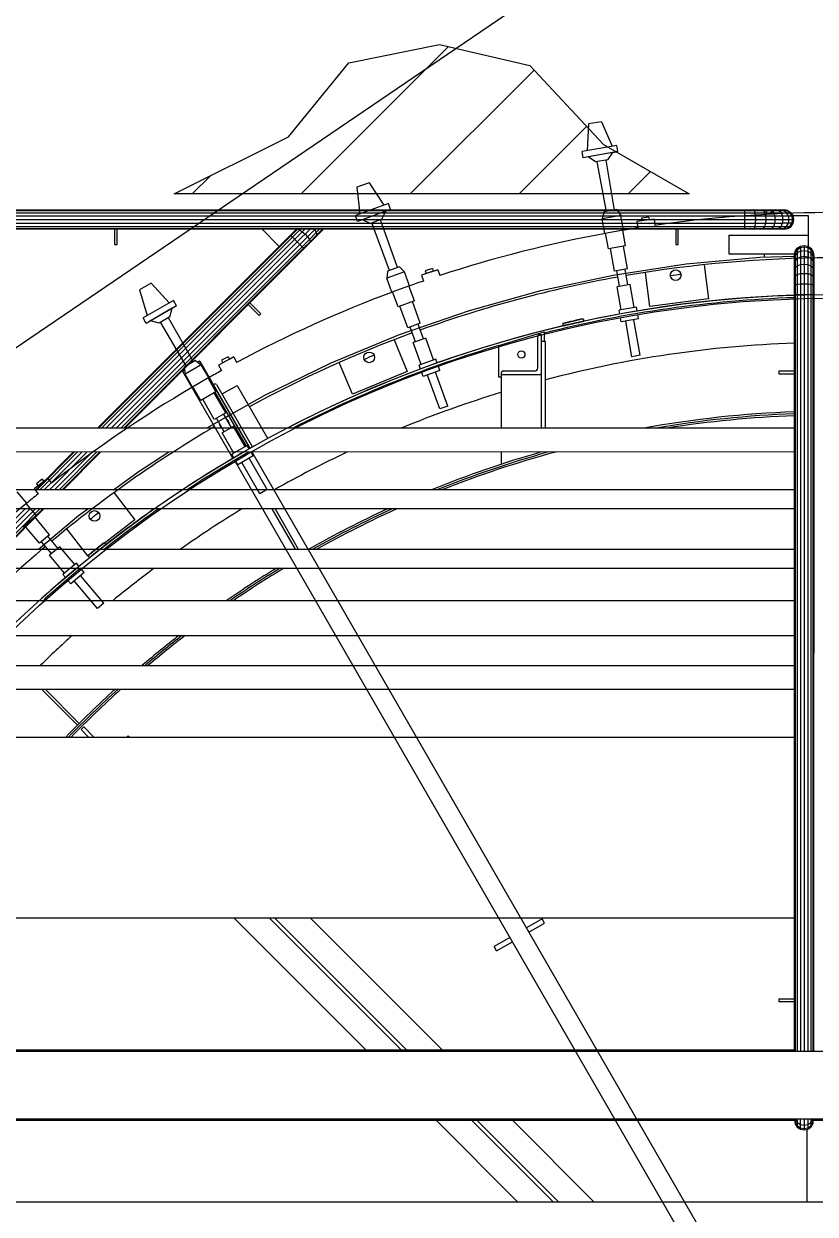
# Model space of a CAD drawing. Header units: metres. Extents: x 0 to 63075, y 0 to 44550.
# Drawn here: x 55060.2 to 55361, y 39120.3 to 39572.5 of the extents above; entities that cross this region are included whole.
import ezdxf

# ---------------------------------------------------------------- set-up
doc = ezdxf.new("R2010")
doc.units = ezdxf.units.M
doc.header["$LTSCALE"] = 75
for name, color, linetype in [('GSB', 7, 'Continuous'), ('ML6', 1, 'Continuous'), ('SDM', 7, 'Continuous'), ('SL1', 8, 'Continuous')]:
    doc.layers.add(name, color=color, linetype=linetype)
doc.styles.add('ROMANS', font='ROMANS.SHX')
doc.dimstyles.new('75___1-75', dxfattribs={"dimscale": 75, "dimtxt": 2.5, "dimasz": 2, "dimexe": 1.5, "dimexo": 1, "dimgap": 0.5, "dimtad": 1, "dimdec": 0, "dimzin": 12, "dimtxsty": 'ROMANS', "dimcen": 0, "dimclrd": 256, "dimclre": 256, "dimclrt": 3, "dimazin": 3, "dimtfac": 1, "dimtdec": 0, "dimtmove": 0, "dimatfit": 0, "dimfxl": 1, "dimlwd": -1, "dimlwe": -1, "dimarcsym": 0})

# ---------------------------------------------------------------- blocks, each defined once
blk = doc.blocks.new('A$C6bae614f')
at = {"layer": 'SL1'}
h = blk.add_hatch(dxfattribs=at)
h.set_pattern_fill('_USER', color=256, scale=195, angle=44.9981, style=0, pattern_type=0)
h.set_pattern_definition([(44.99813, (326091.56, -18363.04), (-137.8813, 137.89033), [])])
h.paths.add_polyline_path([(382503.3, 37908.3), (381200, 37908.3), (381489.3, 38052.6), (381641.8, 38239.8), (381871.2, 38286.7), (382099.6, 38233.5), (382285.9, 38033.2)])
for p, q in [((382248.1, 38085.2), (382244.5, 38017.6)), ((382281.2, 38091), (382248.1, 38085.2)), ((382281.2, 38091), (382307.7, 38028.7)), ((382319.9, 38030.9), (382232.3, 38015.4)), ((382235.1, 37999.9), (382232.3, 38015.4)), ((382322.6, 38015.3), (382235.1, 37999.9)), ((382310.2, 38013), (382247.6, 38002)), ((382296.9, 37994.6), (382310.2, 38013)), ((382310.2, 38013), (382322.6, 38015.3)), ((382322.6, 38015.3), (382319.9, 38030.9)), ((382247.6, 38002), (382235.1, 37999.9)), ((382266.3, 37989.2), (382247.6, 38002)), ((382296.9, 37994.6), (382266.3, 37989.2)), ((382293.4, 37863.8), (382270.2, 37989.9)), ((382314.4, 37867.5), (382293, 37993.9)), ((381693.3, 37936.5), (381661.7, 37925)), ((381661.7, 37925), (381669.9, 37857.9)), ((381693.3, 37936.5), (381730.2, 37879.8)), ((381741.8, 37884), (381658.3, 37853.6)), ((381747.3, 37869.2), (381741.8, 37884)), ((378015.2, 37868), (382743.7, 37867.9)), ((378015.2, 37866.2), (382753, 37866)), ((378015.2, 37860.9), (382760.9, 37860.7)), ((378015.2, 37853), (382766.2, 37852.8)), ((381663.7, 37838.8), (381658.3, 37853.6)), ((381747.3, 37869.2), (381663.7, 37838.8)), ((381735.4, 37864.8), (381675.6, 37843)), ((381725.6, 37844.3), (381735.4, 37864.8)), ((381735.4, 37864.8), (381747.3, 37869.2)), ((382287.8, 37862.8), (382283.2, 37845.1)), ((382330.3, 37853.4), (382283.2, 37845.1)), ((382319.9, 37868.5), (382287.8, 37862.8)), ((382319.9, 37868.5), (382330.3, 37853.4)), ((382336.7, 37816.8), (382330.3, 37853.4)), ((382643.7, 37866), (382643.7, 37867.9)), ((382643.7, 37860.7), (382643.7, 37866)), ((382643.7, 37852.8), (382643.7, 37860.7)), ((382643.7, 37843.5), (382643.7, 37852.8)), ((382668, 37866), (382665.9, 37867.9)), ((382669.8, 37860.7), (382668, 37866)), ((382670.9, 37852.8), (382669.8, 37860.7)), ((382671.4, 37843.5), (382670.9, 37852.8)), ((382691.1, 37866), (382687.1, 37867.9)), ((382694.6, 37860.7), (382691.1, 37866)), ((382696.8, 37852.8), (382694.6, 37860.7)), ((382700.2, 37866), (382695.3, 37860.7)), ((382697.7, 37843.5), (382696.8, 37852.8)), ((382711.9, 37866), (382706, 37867.9)), ((382713.1, 37864.7), (382708.4, 37860.7)), ((382711.9, 37866), (382716.8, 37860.7)), ((382720.1, 37852.8), (382716.8, 37860.7)), ((382721.2, 37843.5), (382720.1, 37852.8)), ((382729.2, 37866), (382721.9, 37867.9)), ((382735.4, 37860.7), (382729.2, 37866)), ((382742.2, 37866), (382733.8, 37867.9)), ((382739.5, 37852.8), (382735.4, 37860.7)), ((382741.2, 37867.9), (382737.3, 37867.1)), ((382742.4, 37867.6), (382738.5, 37866.8)), ((382740.9, 37843.5), (382739.5, 37852.8)), ((382741.2, 37867.9), (382750.3, 37866)), ((382749.3, 37860.7), (382742.2, 37866)), ((382753, 37866), (382743.7, 37867.9)), ((382754.1, 37852.8), (382749.3, 37860.7)), ((382758, 37860.7), (382750.3, 37866)), ((382753, 37866), (382760.9, 37860.7)), ((382755.8, 37843.5), (382754.1, 37852.8)), ((382763.1, 37852.8), (382758, 37860.7)), ((382766.2, 37852.8), (382760.9, 37860.7)), ((382765, 37843.5), (382763.1, 37852.8)), ((382765.8, 37853.5), (382803.7, 37853.5)), ((382768.1, 37843.5), (382766.2, 37852.8)), ((382803.7, 37853.5), (382803.7, 37775.6)), ((377987.9, 37834.3), (382739.5, 37834.1)), ((378015.2, 37843.6), (382768.1, 37843.5)), ((378015.2, 37826.4), (382760.9, 37826.2)), ((381675.6, 37843), (381663.7, 37838.8)), ((381696.3, 37833.7), (381675.6, 37843)), ((381725.6, 37844.3), (381696.3, 37833.7)), ((381744.7, 37714.9), (381700.1, 37835)), ((381764.8, 37722.2), (381721.8, 37842.9)), ((382289.7, 37808.5), (382283.2, 37845.1)), ((382414.1, 37844.1), (382370.8, 37838.2)), ((382383, 37839.9), (382370.8, 37838.2)), ((382370.8, 37838.2), (382372.9, 37822.3)), ((382400.9, 37849.4), (382382.1, 37846.8)), ((382382.1, 37846.8), (382383, 37839.9)), ((382401.9, 37842.5), (382383, 37839.9)), ((382400.9, 37849.4), (382401.9, 37842.5)), ((382401.9, 37842.5), (382414.1, 37844.1)), ((382414.1, 37844.1), (382416.2, 37828.8)), ((382643.7, 37834.1), (382643.7, 37843.5)), ((382643.7, 37826.2), (382643.7, 37834.1)), ((382643.7, 37820.9), (382643.7, 37826.2)), ((382668, 37820.9), (382669.8, 37826.2)), ((382669.8, 37826.2), (382670.9, 37834.1)), ((382670.9, 37834.1), (382671.4, 37843.5)), ((382691.1, 37820.9), (382694.6, 37826.2)), ((382694.6, 37826.2), (382696.8, 37834.1)), ((382696.8, 37834.1), (382697.7, 37843.5)), ((382711.8, 37820.9), (382716.8, 37826.2)), ((382716.8, 37826.2), (382720.1, 37834.1)), ((382720.1, 37834.1), (382721.2, 37843.5)), ((382729.2, 37820.9), (382735.4, 37826.2)), ((382735.4, 37826.2), (382739.5, 37834.1)), ((382739.5, 37834.1), (382740.9, 37843.5)), ((382754.1, 37834.1), (382739.5, 37834.1)), ((382742.2, 37820.9), (382749.3, 37826.2)), ((382749.3, 37826.2), (382754.1, 37834.1)), ((382750.3, 37820.9), (382758, 37826.2)), ((382753, 37820.9), (382760.9, 37826.2)), ((382754.1, 37834.1), (382755.8, 37843.5)), ((382766.2, 37834.1), (382754.1, 37834.1)), ((382758, 37826.2), (382763.1, 37834.1)), ((382760.9, 37826.2), (382766.2, 37834.1)), ((382763.1, 37834.1), (382765, 37843.5)), ((382766.2, 37834.1), (382768.1, 37843.5)), ((378015.2, 37821.1), (382753, 37820.9)), ((382743.7, 37819.1), (378015.2, 37819.2)), ((381005.6, 37315.8), (381494, 37804.2)), ((381511.6, 37819.1), (381008.2, 37315.8)), ((381499.1, 37799.1), (381015.7, 37315.8)), ((381530.3, 37819.1), (381026.9, 37315.8)), ((381049, 37819.1), (381049, 37780)), ((381055.3, 37780), (381055.3, 37819.1)), ((381559.2, 37800.4), (381074.6, 37315.8)), ((381465.6, 37775.7), (381422.2, 37819.1)), ((381509, 37819.1), (381494, 37804.2)), ((381494, 37804.2), (381495.4, 37802.9)), ((381495.4, 37802.9), (381499.1, 37799.1)), ((381517.5, 37817.6), (381499.1, 37799.1)), ((381499.1, 37799.1), (381511.3, 37786.9)), ((381543.5, 37819.1), (381511.3, 37786.9)), ((381514.5, 37819.1), (381517.5, 37817.6)), ((381519.1, 37819.1), (381517.5, 37817.6)), ((381517.5, 37817.6), (381524, 37812.8)), ((381555.5, 37817.9), (381517.9, 37780.3)), ((381541.9, 37793.2), (381523.5, 37774.7)), ((381524, 37812.8), (381530.9, 37806.5)), ((381530.9, 37806.5), (381537.2, 37799.6)), ((381537.2, 37799.6), (381541.9, 37793.2)), ((381559.5, 37810.7), (381541.9, 37793.2)), ((381541.9, 37793.2), (381544.4, 37788.2)), ((381560.8, 37804.5), (381544.4, 37788.2)), ((381554.5, 37819.1), (381555.5, 37817.9)), ((381556.7, 37819.1), (381555.5, 37817.9)), ((381555.5, 37817.9), (381559.5, 37810.7)), ((381572.6, 37813.8), (381559.2, 37800.4)), ((381560.8, 37804.5), (381559.2, 37800.4)), ((381567.9, 37819.1), (381559.5, 37810.7)), ((381559.5, 37810.7), (381560.8, 37804.5)), ((381575.3, 37819.1), (381560.8, 37804.5)), ((381575.4, 37819.1), (381572.6, 37813.8)), ((381578, 37819.1), (381572.6, 37813.8)), ((382336.7, 37816.8), (382289.7, 37808.5)), ((382298.5, 37769.4), (382291.5, 37808.8)), ((382341.9, 37777.1), (382334.9, 37816.4)), ((382469.1, 37819.1), (382469.1, 37780)), ((382475.4, 37780), (382475.4, 37819.1)), ((382603.5, 37804), (382803.7, 37804)), ((382603.5, 37804), (382603.5, 37756.4)), ((382643.7, 37819.1), (382643.7, 37820.9)), ((382665.9, 37819.1), (382668, 37820.9)), ((382687.1, 37819.1), (382691.1, 37820.9)), ((382706, 37819.1), (382711.8, 37820.9)), ((382721.9, 37819.1), (382729.2, 37820.9)), ((382733.8, 37819.1), (382742.2, 37820.9)), ((382741.2, 37819.1), (382750.3, 37820.9)), ((382743.7, 37819.1), (382753, 37820.9)), ((381511.3, 37786.9), (381040.1, 37315.8)), ((381049, 37780), (381055.3, 37780)), ((381517.9, 37780.3), (381053.3, 37315.8)), ((381523.5, 37774.7), (381064.5, 37315.8)), ((381527.2, 37771), (381072, 37315.8)), ((381511.3, 37786.9), (381527.2, 37771)), ((381544.4, 37788.2), (381527.2, 37771)), ((381527.2, 37771), (381528.5, 37769.7)), ((381544.4, 37788.2), (381544.3, 37785.4)), ((382341.9, 37777.1), (382298.5, 37769.4)), ((382313.9, 37712.6), (382303.7, 37770.3)), ((382346.8, 37718.4), (382336.6, 37776.1)), ((382469.1, 37780), (382475.4, 37780)), ((382769.3, 37753.5), (382771.1, 37762.8)), ((382771.1, 37762.8), (382776.4, 37770.7)), ((382771.1, 37760.1), (382776.4, 37767.8)), ((382771.1, 37760.1), (382771.1, 37762.8)), ((382776.4, 37770.7), (382784.3, 37776)), ((382776.4, 37767.8), (382784.3, 37772.9)), ((382776.4, 37770.7), (382776.4, 35739.5)), ((382778.7, 37768.4), (382776.4, 37765)), ((382784.3, 37763.9), (382776.4, 37759.1)), ((382784.3, 37772.2), (382778.7, 37768.4)), ((382784.3, 37776), (382793.7, 37777.9)), ((382784.3, 37772.9), (382784.3, 37776)), ((382784.3, 37772.9), (382793.7, 37774.7)), ((382784.3, 37772.9), (382784.3, 35739.5)), ((382784.3, 37763.9), (382793.7, 37765.5)), ((382793.7, 37774.7), (382793.6, 35739.5)), ((382793.7, 37774.7), (382793.7, 37777.9)), ((382793.7, 37777.9), (382803, 37776)), ((382793.7, 37774.7), (382803, 37772.9)), ((382793.7, 37765.5), (382803, 37763.9)), ((382803, 37776), (382802.9, 35739.5)), ((382803, 37776), (382810.9, 37770.7)), ((382803, 37772.9), (382810.9, 37767.8)), ((382803, 37763.9), (382810.9, 37759.1)), ((382803.7, 37763.5), (382803.7, 37748.9)), ((382810.9, 37767.8), (382810.9, 37770.7)), ((382810.9, 37770.7), (382816.2, 37762.8)), ((382810.9, 37767.8), (382810.9, 35739.5)), ((382810.9, 37767.8), (382816.2, 37760.1)), ((382816.2, 37762.8), (382816.2, 35739.5)), ((382816.2, 37762.8), (382818.1, 37753.5)), ((382495.6, 37731.4), (382682.1, 37748.3)), ((382603.5, 37756.4), (382769.9, 37756.4)), ((382682.1, 37748.3), (382769.3, 37750.9)), ((382692.4, 37756.4), (382692.4, 37748.6)), ((382769.2, 35739.5), (382769.3, 37751)), ((382769.3, 37751), (382771.1, 37760.1)), ((382769.3, 37753.5), (382769.3, 37751)), ((382769.3, 37743.6), (382771.1, 37752)), ((382769.3, 37731.7), (382771.1, 37739)), ((382771.1, 37760.1), (382771.1, 35739.5)), ((382771.1, 37752), (382776.4, 37759.1)), ((382771.1, 37739), (382776.4, 37745.1)), ((382776.4, 37745.1), (382784.3, 37749.3)), ((382784.3, 37749.3), (382793.7, 37750.7)), ((382793.7, 37750.7), (382803, 37749.3)), ((382803, 37756.4), (382803.7, 37756.4)), ((382803, 37752), (382803.7, 37752)), ((382810.9, 37745.1), (382803, 37749.3)), ((382810.9, 37759.1), (382816.2, 37752)), ((382810.9, 37745.1), (382816.2, 37738.9)), ((382816.2, 37760.1), (382818.1, 37751)), ((382816.2, 37752), (382818.1, 37743.6)), ((382816.2, 37738.9), (382818.1, 37731.6)), ((382818.1, 37751), (382818, 35739.5)), ((382818.1, 37751), (382818.1, 37753.5)), ((381739.4, 37713), (381738, 37694.8)), ((381782.9, 37711.1), (381738, 37694.8)), ((381770.1, 37724.1), (381739.4, 37713)), ((381770.1, 37724.1), (381782.9, 37711.1)), ((381795.6, 37676.1), (381782.9, 37711.1)), ((381867, 37716.5), (381825.4, 37703.1)), ((381837.2, 37706.9), (381825.4, 37703.1)), ((381825.4, 37703.1), (381830.3, 37687.9)), ((381853.1, 37719.4), (381835.1, 37713.6)), ((381835.1, 37713.6), (381837.2, 37706.9)), ((381855.3, 37712.7), (381837.2, 37706.9)), ((381853.1, 37719.4), (381855.3, 37712.7)), ((381855.3, 37712.7), (381867, 37716.5)), ((381867, 37716.5), (381871.8, 37701.8)), ((382127.5, 37663.9), (382310.6, 37703.2)), ((382310.6, 37703.2), (382495.6, 37731.4)), ((382346.8, 37718.4), (382313.9, 37712.6)), ((382326.8, 37674.6), (382319.8, 37713.7)), ((382347.7, 37678.3), (382340.8, 37717.4)), ((382403.6, 37623.5), (382392.2, 37709.7)), ((382541, 37729.3), (382552.3, 37643.1)), ((382769.3, 37715.8), (382771.1, 37721.6)), ((382771.1, 37721.6), (382776.4, 37726.6)), ((382771.1, 37700.9), (382776.4, 37704.3)), ((382776.4, 37726.6), (382784.3, 37729.9)), ((382776.4, 37704.3), (382784.3, 37706.6)), ((382784.3, 37729.9), (382793.7, 37731)), ((382784.3, 37706.6), (382793.7, 37707.4)), ((382793.7, 37731), (382803, 37729.9)), ((382793.7, 37707.4), (382803, 37706.6)), ((382803, 37729.9), (382810.9, 37726.6)), ((382803, 37706.6), (382810.9, 37704.3)), ((382810.9, 37726.6), (382816.2, 37721.6)), ((382810.9, 37704.3), (382816.2, 37700.9)), ((382816.2, 37721.6), (382818.1, 37715.8)), ((381141.2, 37682.3), (381112.1, 37665.5)), ((381141.2, 37682.3), (381187.4, 37632.9)), ((381750.7, 37659.8), (381738, 37694.8)), ((381795.6, 37676.1), (381750.7, 37659.8)), ((381807.6, 37637.9), (381793.9, 37675.5)), ((382353.7, 37679.4), (382320.8, 37673.6)), ((382331, 37615.4), (382320.8, 37673.6)), ((382363.9, 37621.2), (382353.7, 37679.4)), ((382769.3, 37696.9), (382771.1, 37700.9)), ((382769.3, 37675.7), (382771.1, 37677.8)), ((382771.1, 37677.8), (382776.4, 37679.6)), ((382776.4, 37679.6), (382784.3, 37680.7)), ((382784.3, 37680.7), (382793.7, 37681.1)), ((382793.7, 37681.1), (382803, 37680.7)), ((382803, 37680.7), (382810.9, 37679.6)), ((382810.9, 37679.6), (382816.2, 37677.8)), ((382816.2, 37700.9), (382818.1, 37696.9)), ((382816.2, 37677.8), (382818.1, 37675.7)), ((381112.1, 37665.5), (381131.8, 37600.8)), ((381766.2, 37622.8), (381752.5, 37660.4)), ((381947.2, 37613.7), (382127.5, 37663.9)), ((382552.3, 37643.1), (382403.6, 37623.5)), ((382769.3, 37653.5), (382771.1, 37653.5)), ((382771.1, 37653.5), (382776.4, 37653.5)), ((382776.4, 37653.5), (382784.3, 37653.5)), ((382784.3, 37653.5), (382793.7, 37653.5)), ((382793.7, 37653.5), (382803, 37653.5)), ((382803, 37653.5), (382810.9, 37653.5)), ((382810.9, 37653.5), (382816.2, 37653.5)), ((382816.2, 37653.5), (382818.1, 37653.5)), ((381198.1, 37639), (381121.1, 37594.6)), ((381206, 37625.3), (381129, 37580.9)), ((381195.1, 37619), (381140, 37587.2)), ((381188.9, 37597.1), (381195.1, 37619)), ((381195.1, 37619), (381206, 37625.3)), ((381206, 37625.3), (381198.1, 37639)), ((381387.1, 37628.3), (381414.8, 37600.6)), ((381419.3, 37605.1), (381391.6, 37632.8)), ((381807.6, 37637.9), (381766.2, 37622.8)), ((381770.2, 37552.6), (381947.2, 37613.7)), ((381791.2, 37569.6), (381771.2, 37624.6)), ((381822.6, 37581), (381802.6, 37636.1)), ((382369.4, 37622.1), (382325.6, 37614.4)), ((382327.3, 37604.5), (382325.6, 37614.4)), ((382371.2, 37612.2), (382369.4, 37622.1)), ((381129, 37580.9), (381121.1, 37594.6)), ((381140, 37587.2), (381129, 37580.9)), ((381162, 37581.5), (381140, 37587.2)), ((381188.9, 37597.1), (381162, 37581.5)), ((381230.3, 37473), (381165.5, 37583.5)), ((381248.8, 37483.7), (381185.5, 37595.1)), ((381414.8, 37600.6), (381419.3, 37605.1)), ((382234.8, 37592.4), (382236.2, 37586.2)), ((382330.9, 37584.4), (382329, 37595.1)), ((382374.7, 37592.1), (382330.9, 37584.4)), ((382358.2, 37496.4), (382342.3, 37586.4)), ((382379.1, 37500.1), (382363.3, 37590.1)), ((382374.7, 37592.1), (382372.8, 37602.8)), ((381597.3, 37481), (381770.2, 37552.6)), ((381822.6, 37581), (381791.2, 37569.6)), ((381810.5, 37534.4), (381796.9, 37571.6)), ((381830.4, 37541.6), (381816.9, 37578.9)), ((382021, 37524.6), (382136, 37559.6)), ((382123.9, 37552.5), (382129.7, 37552.5)), ((382129.7, 37315.8), (382129.7, 37552.5)), ((382136, 37559.6), (382136, 37534.9)), ((382185, 37574.7), (382183.5, 37580.9)), ((381756.2, 37539.3), (381789.5, 37459)), ((381836.2, 37543.7), (381804.8, 37532.3)), ((381825, 37476.8), (381804.8, 37532.3)), ((381856.4, 37488.2), (381836.2, 37543.7)), ((382021, 37444.6), (382021, 37524.6)), ((382120.1, 37468.3), (382120.1, 37548.7)), ((382139.2, 37534.9), (382129.7, 37534.9)), ((382139.2, 37315.8), (382139.2, 37534.9)), ((381350.5, 37495.8), (381311.8, 37475.4)), ((381336.3, 37496.2), (381319.5, 37487.4)), ((381336.3, 37496.2), (381339.6, 37490.1)), ((381339.6, 37490.1), (381350.5, 37495.8)), ((381350.5, 37495.8), (381357.7, 37482.2)), ((382379.1, 37500.1), (382358.2, 37496.4)), ((381220.7, 37460.2), (381225, 37462.7)), ((381225, 37462.7), (381226.1, 37463.4)), ((381253.7, 37486.5), (381225.4, 37470.2)), ((381225.4, 37470.2), (381227.2, 37452)), ((381268.5, 37475.9), (381227.2, 37452)), ((381253.7, 37486.5), (381268.5, 37475.9)), ((381263.5, 37485), (381259.2, 37482.5)), ((381264.7, 37485.6), (381263.5, 37485)), ((381263.5, 37485), (381391, 37264)), ((381264.7, 37485.6), (381392.2, 37264.7)), ((381287.2, 37443.6), (381268.5, 37475.9)), ((381322.7, 37481.2), (381311.8, 37475.4)), ((381311.8, 37475.4), (381319.2, 37461.2)), ((381319.5, 37487.4), (381322.7, 37481.2)), ((381339.6, 37490.1), (381322.7, 37481.2)), ((381429, 37399), (381597.3, 37481)), ((381650.9, 37401.6), (381617.6, 37481.9)), ((381861.6, 37490.1), (381819.8, 37474.9)), ((381823.2, 37465.4), (381819.8, 37474.9)), ((381872, 37461.4), (381830.2, 37446.2)), ((381865, 37480.6), (381861.6, 37490.1)), ((381872, 37461.4), (381868.3, 37471.7)), ((381220.7, 37460.2), (381348.2, 37239.3)), ((381245.8, 37419.7), (381227.2, 37452)), ((381287.2, 37443.6), (381245.8, 37419.7)), ((381305.6, 37408), (381285.6, 37442.7)), ((381789.5, 37459), (381650.9, 37401.6)), ((381830.2, 37446.2), (381826.5, 37456.5)), ((381872.3, 37364.3), (381841.1, 37450.2)), ((381892.4, 37371.6), (381861.1, 37457.5)), ((382028.1, 37444.6), (382021, 37444.6)), ((382028.1, 37315.8), (382028.1, 37456.6)), ((382129.7, 37450.9), (382028.1, 37450.9)), ((382031.9, 37460.4), (382112.3, 37460.4)), ((382730.2, 37459.8), (382730.2, 37453.5)), ((382769.3, 37459.8), (382730.2, 37459.8)), ((382730.2, 37453.5), (382769.3, 37453.5)), ((381267.4, 37386), (381247.4, 37420.7)), ((381305.6, 37408), (381267.4, 37386)), ((381300.4, 37426.4), (381299.2, 37425.7)), ((381330.2, 37354.6), (381300.9, 37405.4)), ((381303, 37406.6), (381381.7, 37270.3)), ((381306.5, 37425.8), (381397.7, 37267.8)), ((381325.7, 37404.7), (381354.6, 37421.4)), ((381436.6, 37289.3), (381360.7, 37420.8)), ((381301.3, 37337.9), (381272, 37388.7)), ((381281.4, 37315.8), (381429, 37399)), ((381892.4, 37371.6), (381872.3, 37364.3)), ((381330.2, 37354.6), (381301.3, 37337.9)), ((381326.4, 37306.6), (381306.5, 37341)), ((381344.8, 37317.2), (381325, 37351.6)), ((382769.3, 37315.7), (379527.3, 37315.8)), ((381315.2, 37324.3), (381315.5, 37325.5)), ((381317.3, 37322.1), (381315.2, 37324.3)), ((381317.7, 37321.7), (381317.3, 37322.1)), ((381350.1, 37320.3), (381321.1, 37303.6)), ((381335.8, 37332.9), (381336.2, 37332.5)), ((381336.2, 37332.5), (381338.3, 37330.3)), ((381338.3, 37330.3), (381338, 37329.1)), ((381379.6, 37269.1), (381350.1, 37320.3)), ((381350.7, 37252.4), (381321.1, 37303.6)), ((382769.3, 37255.4), (379527.3, 37255.5)), ((380849.6, 37159.8), (380945.3, 37255.5)), ((380947.9, 37255.5), (380852.2, 37159.8)), ((380955.4, 37255.5), (380859.7, 37159.8)), ((380966.6, 37255.5), (380870.9, 37159.8)), ((380979.8, 37255.5), (380884.1, 37159.8)), ((380993, 37255.5), (380897.3, 37159.8)), ((381004.2, 37255.5), (380908.5, 37159.8)), ((381011.7, 37255.5), (380916, 37159.8)), ((381014.3, 37255.5), (380918.6, 37159.8)), ((381108.7, 37205.4), (381186.1, 37255.5)), ((381384.4, 37271.9), (381345.9, 37249.6)), ((381389.5, 37263.1), (381384.4, 37271.9)), ((381399.7, 37245.5), (381394.2, 37254.9)), ((381395.9, 37255.9), (382741, 34925.8)), ((382028, 37224.6), (382028.1, 37255.4)), ((381350.9, 37240.9), (381345.9, 37249.6)), ((381354, 37231.7), (382699.2, 34901.7)), ((381361.1, 37223.2), (381355.7, 37232.7)), ((381399.7, 37245.5), (381361.1, 37223.2)), ((381416.8, 37149.9), (381371.2, 37229)), ((381435.3, 37160.6), (381389.6, 37239.7)), ((381046.6, 37159.8), (381108.7, 37205.4)), ((380880.1, 37188.7), (380845.5, 37162)), ((380855.3, 37169.5), (380845.5, 37162)), ((380845.5, 37162), (380855.3, 37149.3)), ((380866, 37186.7), (380851.1, 37175.1)), ((380851.1, 37175.1), (380855.3, 37169.5)), ((380870.3, 37181.2), (380855.3, 37169.5)), ((380866, 37186.7), (380870.3, 37181.2)), ((380870.3, 37181.2), (380880.1, 37188.7)), ((380880.1, 37188.7), (380889.6, 37176.6)), ((381435.3, 37160.6), (381416.8, 37149.9)), ((382769.3, 37159.7), (379527.3, 37159.8)), ((380826.8, 37126.4), (380802.9, 37154.9)), ((381047.4, 37152.7), (381100.3, 37083.7)), ((382769.3, 37111.4), (379527.3, 37111.6)), ((380822.6, 37111.5), (380720.9, 37009.8)), ((380835.8, 37111.5), (380734.1, 37009.8)), ((380849, 37111.5), (380747.3, 37009.8)), ((380860.2, 37111.5), (380758.5, 37009.8)), ((380867.7, 37111.5), (380766, 37009.8)), ((380870.3, 37111.5), (380768.6, 37009.8)), ((380826.8, 37126.4), (380790.2, 37095.7)), ((380851.1, 37094.5), (380825.4, 37125.2)), ((380957.9, 37094.5), (380981, 37111.5)), ((381506.4, 37009.7), (381447.7, 37111.5)), ((381455, 37111.5), (381513.7, 37009.7)), ((380851.1, 37094.5), (380817.3, 37066.2)), ((380884.7, 37046.2), (380847, 37091.1)), ((380856.3, 37009.8), (380957.9, 37094.5)), ((381100.3, 37083.7), (381023.5, 37024.8)), ((380859.1, 37024.7), (380821.4, 37069.6)), ((380884.7, 37046.2), (380859.1, 37024.7)), ((380905.5, 37011.9), (380880, 37042.3)), ((380981.3, 36992.4), (380928.4, 37061.4)), ((379527.3, 37009.8), (382769.2, 37009.7)), ((380889.2, 36998.3), (380863.7, 37028.6)), ((380910.2, 37015.8), (380884.6, 36994.4)), ((380948.2, 36970.6), (380910.2, 37015.8)), ((381022.7, 37025.8), (381026.7, 37020.8)), ((380922.6, 36949.1), (380884.6, 36994.4)), ((380981.9, 36992.8), (380981.3, 36992.4)), ((380985.5, 36988.2), (380981.6, 36993.1)), ((379527.3, 36961.6), (382769.2, 36961.4)), ((380952.4, 36974.1), (380918.3, 36945.5)), ((380972, 36950.8), (380937.9, 36922.2)), ((380958.9, 36966.4), (380952.4, 36974.1)), ((380972, 36950.8), (380965, 36959.1)), ((380924.8, 36937.8), (380918.3, 36945.5)), ((380937.9, 36922.2), (380930.9, 36930.5)), ((381005.5, 36859.6), (380946.8, 36929.6)), ((381021.8, 36873.3), (380963.1, 36943.3)), ((379527.3, 36880.1), (382769.2, 36880)), ((381021.8, 36873.3), (381005.5, 36859.6)), ((379527.3, 36791.2), (382769.2, 36791.1)), ((379527.3, 36715.8), (382769.2, 36715.7)), ((379527.2, 36655.5), (382769.2, 36655.4)), ((380955.2, 36564.5), (380864.2, 36655.5)), ((380873.2, 36655.5), (380959.7, 36569)), ((380964.4, 36553.1), (380971.1, 36559.8)), ((380971.1, 36559.8), (380996.7, 36534.2)), ((379527.2, 36534.3), (382769.2, 36534.2)), ((380983.2, 36534.2), (380964.4, 36553.1)), ((381080.2, 36534.2), (381083.3, 36537.4)), ((381083.3, 36537.4), (381086.5, 36534.2)), ((379707.2, 36077.1), (382769.2, 36077)), ((381684.6, 35743), (381350.6, 36077)), ((381774.4, 35743), (381440.4, 36077)), ((381453.9, 36077), (381787.9, 35743)), ((381543.7, 36077), (381877.7, 35743)), ((382130.7, 36074.6), (382091, 36051.7)), ((382097.4, 36040.7), (382137.1, 36063.6)), ((382137.1, 36063.6), (382130.7, 36074.6)), ((382049.2, 36027.6), (382009.5, 36004.6)), ((382015.8, 35993.6), (382055.6, 36016.6)), ((382015.8, 35993.6), (382009.5, 36004.6)), ((382730.1, 35871.3), (382730.1, 35865)), ((382769.2, 35871.3), (382730.1, 35871.3)), ((382730.1, 35865), (382769.2, 35865)), ((378070.1, 35743.1), (382769.2, 35743)), ((378070.1, 35739.6), (384420.1, 35739.4)), ((378070.1, 35568.6), (384420.1, 35568.4)), ((378070.1, 35565.1), (382769.2, 35565)), ((382068.9, 35358.7), (381862.6, 35565)), ((382158.7, 35358.7), (381952.4, 35565)), ((381965.9, 35565), (382172.2, 35358.7)), ((382055.7, 35565), (382262, 35358.7)), ((382769.2, 35568.5), (382769.2, 35565)), ((382769.2, 35567.5), (382771.1, 35558.4)), ((382769.2, 35565), (382771.1, 35555.6)), ((382770.6, 35568.5), (382771.1, 35566.5)), ((382771.1, 35568.5), (382771.1, 35566.5)), ((382771.1, 35566.5), (382771.1, 35558.4)), ((382771.1, 35566.5), (382776.3, 35559.3)), ((382776.3, 35568.5), (382776.3, 35547.7)), ((382784.3, 35545.5), (382784.3, 35568.5)), ((382788.7, 35568.5), (382793.6, 35567.7)), ((382793.6, 35568.5), (382793.6, 35543.7)), ((382793.6, 35567.7), (382798.5, 35568.5)), ((382802.9, 35568.5), (382802.9, 35542.4)), ((382810.9, 35568.5), (382810.9, 35547.7)), ((382810.9, 35559.3), (382816.1, 35566.5)), ((382816.1, 35568.5), (382816.1, 35555.6)), ((382816.1, 35566.5), (382816.6, 35568.5)), ((382816.1, 35558.4), (382818, 35567.5)), ((382816.1, 35555.6), (382818, 35565)), ((382818, 35568.5), (382818, 35567.5)), ((382818, 35567.5), (382818, 35565)), ((382818, 35565), (384503.4, 35564.9)), ((382771.1, 35558.4), (382771.1, 35555.6)), ((382771.1, 35558.4), (382776.3, 35550.6)), ((382771.1, 35555.6), (382776.3, 35547.7)), ((382776.3, 35559.3), (382784.3, 35554.6)), ((382776.3, 35550.6), (382784.3, 35545.5)), ((382776.3, 35547.7), (382784.3, 35542.4)), ((382784.3, 35554.6), (382793.6, 35552.9)), ((382784.3, 35545.5), (382793.6, 35543.7)), ((382784.3, 35545.5), (382784.3, 35542.4)), ((382784.3, 35542.4), (382793.6, 35540.6)), ((382793.6, 35552.9), (382802.9, 35554.6)), ((382793.6, 35543.7), (382802.9, 35545.5)), ((382793.6, 35543.7), (382793.6, 35540.6)), ((382793.6, 35540.6), (382802.9, 35542.4)), ((382801.9, 35358.7), (382801.9, 35542.2)), ((382802.9, 35554.6), (382810.9, 35559.3)), ((382802.9, 35545.5), (382810.9, 35550.6)), ((382802.9, 35542.4), (382810.9, 35547.7)), ((382810.9, 35550.6), (382816.1, 35558.4)), ((382810.9, 35547.7), (382816.1, 35555.6)), ((371508.3, 35359), (387560.3, 35358.5))]:
    blk.add_line(p, q, dxfattribs=at)
blk.add_lwpolyline([(382503.3, 37908.3), (381200, 37908.3), (381489.3, 38052.6), (381641.8, 38239.8), (381871.2, 38286.7), (382099.6, 38233.5), (382285.9, 38033.2)], close=True, dxfattribs=at)
for centre, radius in [((382468.8, 37702.7), 13.5), ((382870.1, 34654), 3000), ((382870.1, 34654), 2990.5), ((381693.4, 37494.9), 13.5), ((382078.5, 37502.1), 9), ((380998.2, 37093.6), 13.5)]:
    blk.add_circle(centre, radius, dxfattribs=at)
for centre, radius, start, end in [((382870.1, 34654), 3207.1, 90.3916, 98.1351), ((382870.1, 34654), 3207.1, 100.3916, 108.1351), ((382870.1, 34654), 3207.1, 98.918, 99.6047), ((382870.1, 34654), 3092.8, 90.1952, 99.801), ((382870.1, 34654), 3075, 97.2466, 97.7497), ((382870.1, 34654), 3207.1, 108.918, 109.6047), ((382870.1, 34654), 3092.8, 100.1952, 109.801), ((382870.1, 34654), 3207.1, 110.3916, 118.1351), ((382870.1, 34654), 3000, 91.9255, 117.4674), ((382870.1, 34654), 2993.5, 91.9297, 104.1948), ((382870.1, 34654), 3006.4, 102.1995, 103.2044), ((382870.1, 34654), 3092.8, 110.1952, 118.5864), ((382123.9, 37548.7), 3.81, 89.9981, 179.9981), ((382870.1, 34654), 2993.5, 106.4773, 117.2271), ((382870.1, 34654), 2878.5, 92.0069, 104.7092), ((382870.1, 34654), 3075, 112.2466, 112.7497), ((382870.1, 34654), 3207.1, 118.918, 119.5444), ((382112.3, 37468.3), 7.87, 269.9981, 359.9981), ((382031.9, 37456.6), 3.81, 89.9981, 179.9981), ((382870.1, 34654), 3207.1, 120.4519, 128.1351), ((382870.1, 34654), 2878.5, 107.0088, 112.3736), ((382870.1, 34654), 2705, 92.1358, 100.2551), ((382870.1, 34654), 2700, 92.1398, 99.6507), ((382870.1, 34654), 2695.2, 92.1436, 99.0363), ((382870.1, 34654), 3092.8, 120.4687, 129.801), ((381326.7, 37327.3), 12.4, 179.1852, 240.953), ((381326.7, 37327.3), 10.8, 200.8268, 208.7154), ((381326.7, 37327.3), 12.4, 359.0425, 60.8118), ((381326.7, 37327.3), 10.8, 20.6823, 28.7154), ((382870.1, 34654), 3000, 119.869, 123.3565), ((382870.1, 34654), 2993.5, 119.6517, 123.167), ((382870.1, 34654), 2878.5, 115.3424, 119.481), ((382870.1, 34654), 2705, 105.9031, 112.1274), ((382870.1, 34654), 2700, 105.526, 111.8648), ((382870.1, 34654), 2695.2, 105.1576, 111.6113), ((382870.1, 34654), 3207.1, 128.918, 129.6047), ((382870.1, 34654), 3075, 127.2466, 127.7497), ((382870.1, 34654), 3000, 124.9972, 128.2545), ((382870.1, 34654), 2993.5, 124.8192, 128.0965), ((382870.1, 34654), 2878.5, 121.3776, 125.0739), ((382870.1, 34654), 2705, 114.6999, 119.4367), ((382870.1, 34654), 2700, 114.4681, 119.248), ((382870.1, 34654), 2695.2, 114.2447, 119.0668), ((382870.1, 34654), 3092.8, 130.1952, 139.801), ((382870.1, 34654), 3006.4, 127.9138, 128.9187), ((382870.1, 34654), 3000, 129.7195, 132.0943), ((382870.1, 34654), 2993.5, 129.5696, 131.9564), ((382870.1, 34654), 2878.5, 126.7124, 129.3432), ((382870.1, 34654), 2705, 121.454, 124.6177), ((382870.1, 34654), 2700, 121.28, 124.4636), ((382870.1, 34654), 2695.2, 121.113, 124.3159), ((382870.1, 34654), 2878.5, 132.057, 134.251), ((382870.1, 34654), 2705, 127.8054, 130.3389), ((382870.1, 34654), 2700, 127.6683, 130.2137), ((382870.1, 34654), 2695.2, 127.537, 130.0939), ((382870.1, 34654), 2705, 132.2747, 135.964), ((382870.1, 34654), 2700, 132.1577, 135.8612), ((382870.1, 34654), 2695.2, 132.0459, 135.763)]:
    blk.add_arc(centre, radius, start, end, dxfattribs=at)
for centre, major_axis in [((381302.2, 37423.3), (4.33, 2.5)), ((381323.5, 37408.4), (-5.2, -3)), ((381356.4, 37418.3), (4.33, 2.5))]:
    blk.add_ellipse(centre, major_axis=major_axis, ratio=0.707107, start_param=0, end_param=1.570796, dxfattribs=at)
for points, knots in [([(382234.8, 37592.4), (382230.1, 37591.4), (382225.4, 37590.4), (382220.8, 37589.4), (382216.8, 37588.5), (382213, 37587.6), (382209.1, 37586.8), (382200.7, 37584.9), (382192, 37582.9), (382183.3, 37580.8)], [0, 0, 0, 0, 0.270258, 0.270258, 0.270258, 0.498365, 0.498365, 0.498365, 1, 1, 1, 1]), ([(382183.5, 37580.9), (382188.2, 37582), (382192.8, 37583), (382197.5, 37584.1), (382201.4, 37585), (382205.3, 37585.9), (382209.1, 37586.8), (382217.6, 37588.7), (382226.3, 37590.6), (382235, 37592.5)], [0, 0, 0, 0, 0.270269, 0.270269, 0.270269, 0.498349, 0.498349, 0.498349, 1, 1, 1, 1]), ([(382236.2, 37586.2), (382231.5, 37585.2), (382226.8, 37584.2), (382222.2, 37583.2), (382218.3, 37582.3), (382214.4, 37581.4), (382210.5, 37580.6), (382202.1, 37578.7), (382193.4, 37576.7), (382184.8, 37574.6)], [0, 0, 0, 0, 0.270258, 0.270258, 0.270258, 0.498365, 0.498365, 0.498365, 1, 1, 1, 1]), ([(382184.9, 37574.7), (382189.6, 37575.8), (382194.3, 37576.9), (382198.9, 37577.9), (382202.8, 37578.8), (382206.7, 37579.7), (382210.5, 37580.6), (382219, 37582.5), (382227.7, 37584.4), (382236.4, 37586.3)], [0, 0, 0, 0, 0.270265, 0.270265, 0.270265, 0.498349, 0.498349, 0.498349, 1, 1, 1, 1]), ([(381022.7, 37025.8), (381019, 37022.8), (381015.2, 37019.9), (381011.5, 37016.9), (381008.3, 37014.5), (381005.2, 37012), (381002.1, 37009.5), (380995.3, 37004.2), (380988.3, 36998.6), (380981.4, 36993)], [0, 0, 0, 0, 0.270258, 0.270258, 0.270258, 0.498365, 0.498365, 0.498365, 1, 1, 1, 1]), ([(380981.6, 36993.1), (380985.3, 36996.1), (380989, 36999.1), (380992.7, 37002.1), (380995.9, 37004.6), (380999, 37007.1), (381002.1, 37009.6), (381008.9, 37014.9), (381015.9, 37020.5), (381022.9, 37025.9)], [0, 0, 0, 0, 0.270269, 0.270269, 0.270269, 0.498349, 0.498349, 0.498349, 1, 1, 1, 1]), ([(381026.7, 37020.8), (381022.9, 37017.9), (381019.2, 37014.9), (381015.4, 37012), (381012.3, 37009.5), (381009.1, 37007), (381006, 37004.6), (380999.3, 36999.2), (380992.3, 36993.6), (380985.4, 36988.1)], [0, 0, 0, 0, 0.270258, 0.270258, 0.270258, 0.498365, 0.498365, 0.498365, 1, 1, 1, 1]), ([(380985.5, 36988.2), (380989.3, 36991.2), (380993, 36994.2), (380996.7, 36997.2), (380999.9, 36999.7), (381003, 37002.1), (381006.1, 37004.6), (381012.8, 37010), (381019.9, 37015.5), (381026.8, 37020.9)], [0, 0, 0, 0, 0.270265, 0.270265, 0.270265, 0.498349, 0.498349, 0.498349, 1, 1, 1, 1])]:
    blk.add_open_spline(points, degree=3, knots=knots, dxfattribs=at)
blk = doc.blocks.new('zw$15D4')
at = {"layer": 'ML6', "xscale": 0.2502808837766805, "yscale": 0.2502808837766805, "zscale": 0.2502808837766805}
blk.add_blockref('A$C6bae614f', (-85544.74, -3177.34), dxfattribs=at)

msp = doc.modelspace()

# ---------------------------------------------------------------- block references
at = {"layer": 'GSB', "xscale": 0.6000000000000068, "yscale": 0.6000000000000068, "zscale": 0.6000000000000068}
msp.add_blockref('zw$15D4', (49200, 35721.63), dxfattribs=at)

# ---------------------------------------------------------------- leaders
at = {"layer": 'SDM'}
msp.add_leader([(52766.71, 37891.88), (59453.13, 42438.72), (62243.43, 42438.72)], dimstyle='75___1-75', override={"dimtad": 0}, dxfattribs=at)

doc.saveas('drawing.dxf')
